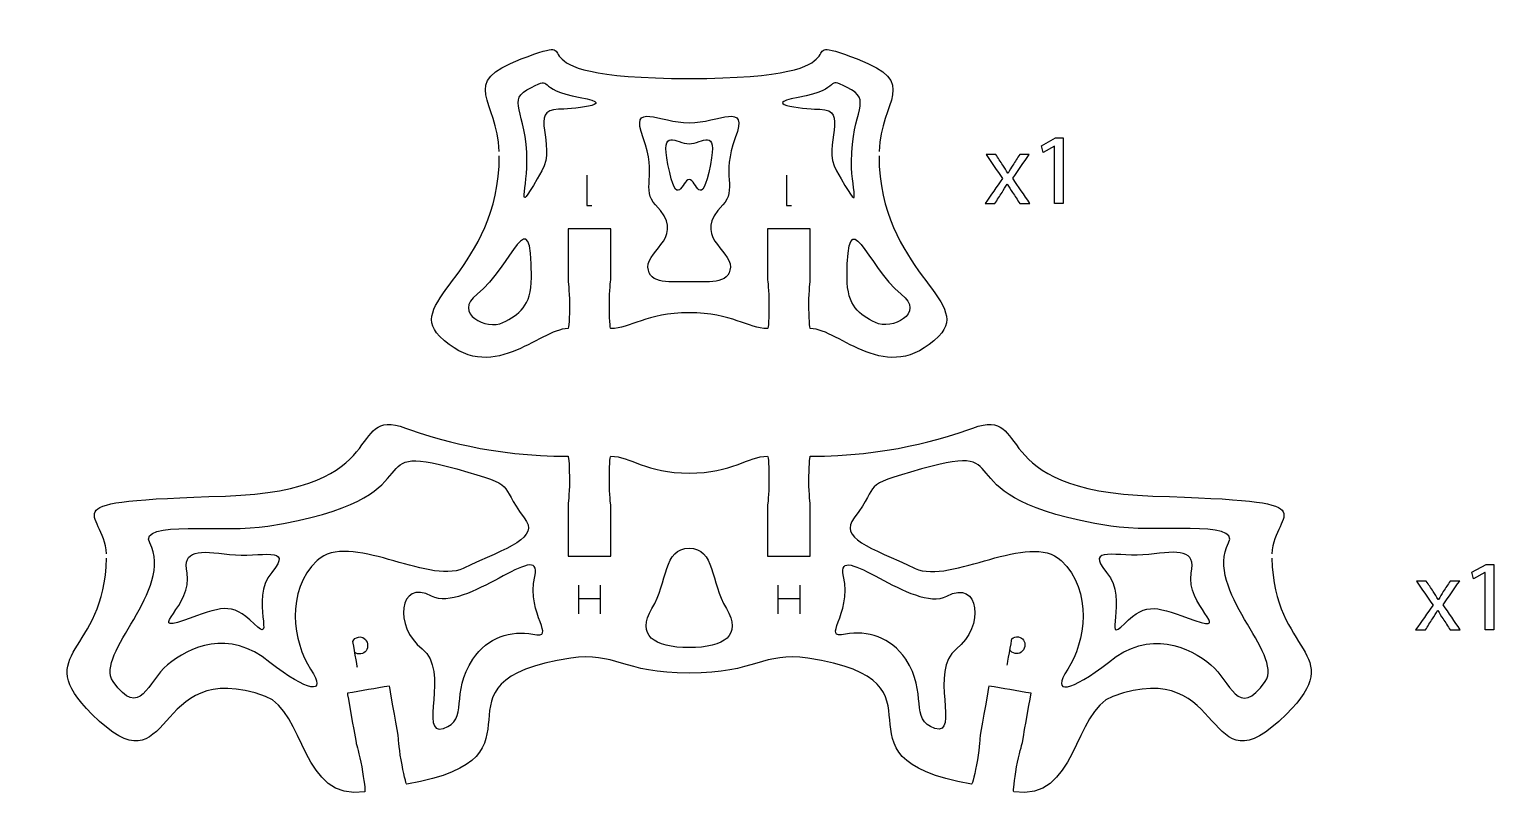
# Model space of a CAD drawing. Extents: x 0 to 1000, y 0 to 600.
# Drawn here: x 507 to 609.8, y 234.1 to 288.4 of the extents above; entities that cross this region are included whole.
import ezdxf

# ---------------------------------------------------------------- set-up
doc = ezdxf.new("R2010")
doc.units = 0
doc.header["$MEASUREMENT"] = 0
doc.layers.add('DEFAULT', color=7, linetype='CONTINUOUS')

msp = doc.modelspace()

# ---------------------------------------------------------------- linework, layer by layer
at = {"layer": 'DEFAULT', "color": 250}
for points in [[(578.95, 280.16), (578.94, 280.16), (578.14, 279.73), (578.02, 280.2), (579.02, 280.74), (579.55, 280.74), (579.55, 276.15), (578.95, 276.15)], [(609.16, 250.26), (609.14, 250.26), (608.35, 249.83), (608.23, 250.3), (609.23, 250.84), (609.76, 250.84), (609.76, 246.25), (609.16, 246.25)]]:
    msp.add_lwpolyline(points, close=True, dxfattribs=at)
for points in [[(546.13, 278.14), (546.13, 276.01), (546.49, 276.01)], [(560.13, 278.14), (560.13, 276.01), (560.5, 276.01)], [(545.56, 247.37), (545.56, 249.39)], [(547.06, 249.39), (547.06, 247.37)], [(559.56, 247.37), (559.56, 249.39)], [(561.07, 249.39), (561.07, 247.37)], [(545.56, 248.45), (547.06, 248.45)], [(559.56, 248.45), (561.07, 248.45)]]:
    msp.add_lwpolyline(points, dxfattribs=at)
at = {"layer": 'DEFAULT', "color": 1}
for points, knots in [([(539.98, 279.79), (539.89, 283.41), (537.06, 284.61), (541.53, 286.28), (547.07, 288.36), (539.4, 284.91), (553.31, 284.91), (567.22, 284.91), (559.55, 288.36), (565.1, 286.28), (569.56, 284.61), (566.74, 283.41), (566.64, 279.79)], [0, 0, 0, 0, 1, 1, 1, 2, 2, 2, 3, 3, 3, 4, 4, 4, 4]), ([(566.63, 279.49), (566.65, 271.43), (573.31, 269.34), (570.82, 266.84), (567.19, 263.21), (563.87, 267.37), (561.81, 267.37), (561.76, 267.37), (561.71, 268.15), (561.71, 269.12), (561.71, 270.08), (561.81, 270.69), (561.81, 270.87), (561.81, 272.03), (561.81, 273.2), (561.81, 274.37), (560.81, 274.37), (559.81, 274.37), (558.81, 274.37), (558.81, 273.2), (558.81, 272.03), (558.81, 270.87), (558.81, 270.69), (558.91, 270.08), (558.91, 269.12), (558.91, 268.15), (558.87, 267.37), (558.81, 267.37), (557.43, 267.37), (556.35, 268.48), (553.31, 268.48), (550.27, 268.48), (549.2, 267.37), (547.81, 267.37), (547.76, 267.37), (547.71, 268.15), (547.71, 269.12), (547.71, 270.08), (547.81, 270.69), (547.81, 270.87), (547.81, 272.03), (547.81, 273.2), (547.81, 274.37), (546.81, 274.37), (545.81, 274.37), (544.81, 274.37), (544.81, 273.2), (544.81, 272.03), (544.81, 270.87), (544.81, 270.69), (544.91, 270.08), (544.91, 269.12), (544.91, 268.15), (544.87, 267.37), (544.81, 267.37), (542.76, 267.37), (539.43, 263.21), (535.8, 266.84), (533.31, 269.34), (539.97, 271.43), (539.99, 279.49)], [0, 0, 0, 0, 1, 1, 1, 2, 2, 2, 3, 3, 3, 4, 4, 4, 13.92, 13.92, 13.92, 22.42, 22.42, 22.42, 32.34, 32.34, 32.34, 33.34, 33.34, 33.34, 34.34, 34.34, 34.34, 35.34, 35.34, 35.34, 36.34, 36.34, 36.34, 37.34, 37.34, 37.34, 38.34, 38.34, 38.34, 48.26, 48.26, 48.26, 56.76, 56.76, 56.76, 66.68, 66.68, 66.68, 67.68, 67.68, 67.68, 68.68, 68.68, 68.68, 69.68, 69.68, 69.68, 70.68, 70.68, 70.68, 70.68]), ([(512.42, 251.58), (512.28, 254.71), (507.86, 255.23), (520.78, 255.63), (532.73, 256), (529.13, 261.93), (533.41, 260.4), (535.59, 259.62), (539.46, 258.42), (544.81, 258.42), (544.86, 258.39), (544.91, 257.62), (544.91, 256.67), (544.91, 255.7), (544.81, 255.1), (544.81, 254.92), (544.81, 253.76), (544.81, 252.59), (544.81, 251.42), (545.81, 251.42), (546.81, 251.42), (547.81, 251.42), (547.81, 252.59), (547.81, 253.76), (547.81, 254.92), (547.81, 255.1), (547.71, 255.7), (547.71, 256.67), (547.71, 257.64), (547.75, 258.42), (547.81, 258.42), (549.19, 258.42), (550.27, 257.24), (553.31, 257.24), (556.35, 257.24), (557.43, 258.42), (558.81, 258.42), (558.87, 258.42), (558.91, 257.64), (558.91, 256.67), (558.91, 255.7), (558.81, 255.1), (558.81, 254.92), (558.81, 253.76), (558.81, 252.59), (558.81, 251.42), (559.81, 251.42), (560.81, 251.42), (561.81, 251.42), (561.81, 252.59), (561.81, 253.76), (561.81, 254.92), (561.81, 255.1), (561.71, 255.7), (561.71, 256.67), (561.71, 257.62), (561.76, 258.39), (561.81, 258.42), (567.16, 258.42), (571.03, 259.62), (573.21, 260.4), (577.49, 261.93), (573.89, 256), (585.84, 255.63), (598.76, 255.23), (594.34, 254.71), (594.2, 251.58)], [0, 0, 0, 0, 1, 1, 1, 2, 2, 2, 3, 3, 3, 4, 4, 4, 5, 5, 5, 14.92, 14.92, 14.92, 23.42, 23.42, 23.42, 33.34, 33.34, 33.34, 34.34, 34.34, 34.34, 35.34, 35.34, 35.34, 36.34, 36.34, 36.34, 37.34, 37.34, 37.34, 38.34, 38.34, 38.34, 39.34, 39.34, 39.34, 49.26, 49.26, 49.26, 57.76, 57.76, 57.76, 67.68, 67.68, 67.68, 68.68, 68.68, 68.68, 69.68, 69.68, 69.68, 70.68, 70.68, 70.68, 71.68, 71.68, 71.68, 72.68, 72.68, 72.68, 72.68]), ([(594.2, 251.28), (594.28, 244.52), (599.61, 244.73), (595.22, 240.34), (589.31, 234.43), (591.25, 244.57), (583.03, 241.58), (580.29, 240.59), (580.48, 234.13), (576.08, 234.9), (576.03, 234.92), (576.12, 235.69), (576.28, 236.64), (576.45, 237.59), (576.66, 238.18), (576.69, 238.35), (576.84, 239.21), (577.3, 241.8), (577.3, 241.8), (576.31, 241.97), (575.32, 242.14), (574.34, 242.31), (574.34, 242.31), (573.88, 239.73), (573.73, 238.87), (573.7, 238.7), (573.69, 238.08), (573.53, 237.13), (573.36, 236.18), (573.18, 235.42), (573.12, 235.42), (562.23, 237.34), (572.54, 242.59), (561.63, 244.26), (558.5, 244.73), (558.01, 243.21), (553.31, 243.21), (548.61, 243.21), (548.12, 244.73), (545, 244.26), (534.08, 242.59), (544.4, 237.34), (533.5, 235.42), (533.45, 235.42), (533.27, 236.18), (533.1, 237.13), (532.93, 238.08), (532.92, 238.7), (532.89, 238.87), (532.74, 239.73), (532.28, 242.31), (532.28, 242.31), (531.3, 242.14), (530.31, 241.97), (529.33, 241.8), (529.33, 241.8), (529.78, 239.21), (529.94, 238.35), (529.96, 238.18), (530.17, 237.59), (530.34, 236.64), (530.5, 235.69), (530.6, 234.92), (530.55, 234.9), (526.14, 234.13), (526.33, 240.59), (523.59, 241.58), (515.37, 244.57), (517.32, 234.43), (511.4, 240.34), (507.01, 244.73), (512.35, 244.52), (512.42, 251.28)], [0, 0, 0, 0, 1, 1, 1, 2, 2, 2, 3, 3, 3, 4, 4, 4, 5, 5, 5, 6, 6, 6, 14.507955, 14.507955, 14.507955, 15.507955, 15.507955, 15.507955, 16.507955, 16.507955, 16.507955, 17.507955, 17.507955, 17.507955, 18.507955, 18.507955, 18.507955, 19.507955, 19.507955, 19.507955, 20.507955, 20.507955, 20.507955, 21.507955, 21.507955, 21.507955, 22.507955, 22.507955, 22.507955, 23.507955, 23.507955, 23.507955, 24.507955, 24.507955, 24.507955, 33.01591, 33.01591, 33.01591, 34.01591, 34.01591, 34.01591, 35.01591, 35.01591, 35.01591, 36.01591, 36.01591, 36.01591, 37.01591, 37.01591, 37.01591, 38.01591, 38.01591, 38.01591, 39.01591, 39.01591, 39.01591, 39.01591])]:
    msp.add_open_spline(points, degree=3, knots=knots, dxfattribs=at)
at = {"layer": 'DEFAULT', "color": 3}
for points, knots in [([(542.24, 284.29), (540.34, 283.35), (541.93, 282.76), (541.93, 279.06), (541.93, 276.82), (541.04, 275.06), (542.98, 278.44), (544.04, 280.28), (541.99, 282.75), (544.15, 282.75), (544.75, 282.75), (548.63, 283.04), (545.67, 283.58), (542.41, 284.17), (543.86, 285.1), (542.24, 284.29)], [0, 0, 0, 0, 1, 1, 1, 2, 2, 2, 3, 3, 3, 4, 4, 4, 5, 5, 5, 5]), ([(564.39, 284.29), (566.28, 283.35), (564.7, 282.76), (564.7, 279.06), (564.7, 276.82), (565.58, 275.06), (563.64, 278.44), (562.59, 280.28), (564.64, 282.75), (562.47, 282.75), (561.88, 282.75), (558, 283.04), (560.95, 283.58), (564.21, 284.17), (562.77, 285.1), (564.39, 284.29)], [0, 0, 0, 0, 1, 1, 1, 2, 2, 2, 3, 3, 3, 4, 4, 4, 5, 5, 5, 5]), ([(553.31, 277.83), (553.82, 277.83), (554.13, 275.55), (554.8, 278.88), (555.34, 281.57), (554.22, 280.33), (553.31, 280.33), (552.4, 280.33), (551.28, 281.57), (551.82, 278.88), (552.49, 275.55), (552.81, 277.83), (553.31, 277.83)], [0, 0, 0, 0, 1, 1, 1, 2, 2, 2, 3, 3, 3, 4, 4, 4, 4]), ([(538.13, 244.19), (536.53, 241.82), (537.88, 239.9), (536.07, 239.34), (534.27, 238.78), (536.55, 243.4), (534.57, 244.92), (532.59, 246.43), (532.91, 249.86), (535.24, 248.61), (537.57, 247.37), (543.11, 252.76), (542.48, 250), (541.86, 247.24), (544.13, 245.6), (542.34, 245.94), (540.81, 246.22), (539.18, 245.76), (538.13, 244.19)], [0, 0, 0, 0, 1, 1, 1, 2, 2, 2, 3, 3, 3, 4, 4, 4, 5, 5, 5, 6, 6, 6, 6]), ([(568.5, 244.19), (570.09, 241.82), (568.74, 239.9), (570.55, 239.34), (572.35, 238.78), (570.08, 243.4), (572.06, 244.92), (574.04, 246.43), (573.71, 249.86), (571.38, 248.61), (569.06, 247.37), (563.51, 252.76), (564.14, 250), (564.76, 247.24), (562.49, 245.6), (564.28, 245.94), (565.81, 246.22), (567.44, 245.76), (568.5, 244.19)], [0, 0, 0, 0, 1, 1, 1, 2, 2, 2, 3, 3, 3, 4, 4, 4, 5, 5, 5, 6, 6, 6, 6]), ([(518.08, 250.23), (518.52, 248.02), (515.17, 245.99), (517.83, 246.91), (520.49, 247.82), (521.16, 248.28), (522.78, 246.68), (524.39, 245.08), (522.41, 248.34), (524.02, 250.28), (525.63, 252.22), (523.23, 251.28), (521.07, 251.54), (518.91, 251.8), (517.75, 251.89), (518.08, 250.23)], [0, 0, 0, 0, 1, 1, 1, 2, 2, 2, 3, 3, 3, 4, 4, 4, 5, 5, 5, 5]), ([(588.54, 250.23), (588.1, 248.02), (591.45, 245.99), (588.79, 246.91), (586.13, 247.82), (585.46, 248.28), (583.85, 246.68), (582.23, 245.08), (584.21, 248.34), (582.6, 250.28), (580.99, 252.22), (583.4, 251.28), (585.55, 251.54), (587.71, 251.8), (588.87, 251.89), (588.54, 250.23)], [0, 0, 0, 0, 1, 1, 1, 2, 2, 2, 3, 3, 3, 4, 4, 4, 5, 5, 5, 5])]:
    msp.add_open_spline(points, degree=3, knots=knots, dxfattribs=at)
at = {"layer": 'DEFAULT', "color": 5}
for points, knots in [([(553.31, 270.66), (554.52, 270.66), (556.16, 270.44), (556.2, 271.69), (556.24, 272.93), (553.46, 273.85), (555.67, 276.05), (556.7, 277.09), (555.54, 278.13), (556.54, 280.74), (557.53, 283.36), (555.38, 281.8), (553.31, 281.8), (551.24, 281.8), (549.09, 283.36), (550.09, 280.74), (551.08, 278.13), (549.92, 277.09), (550.95, 276.05), (553.16, 273.85), (550.38, 272.93), (550.42, 271.69), (550.46, 270.44), (552.1, 270.66), (553.31, 270.66)], [0, 0, 0, 0, 1, 1, 1, 2, 2, 2, 3, 3, 3, 4, 4, 4, 5, 5, 5, 6, 6, 6, 7, 7, 7, 8, 8, 8, 8]), ([(542.24, 270.96), (542.24, 268.91), (541.37, 268.36), (540.24, 267.8), (539.12, 267.23), (536.69, 268.43), (538.43, 269.79), (540.86, 271.68), (542.24, 276.76), (542.24, 270.96)], [0, 0, 0, 0, 1, 1, 1, 2, 2, 2, 3, 3, 3, 3]), ([(564.39, 270.96), (564.39, 268.91), (565.26, 268.36), (566.38, 267.8), (567.5, 267.23), (569.93, 268.43), (568.19, 269.79), (565.76, 271.68), (564.39, 276.76), (564.39, 270.96)], [0, 0, 0, 0, 1, 1, 1, 2, 2, 2, 3, 3, 3, 3]), ([(523.74, 253.51), (520.78, 253.04), (514.59, 253.96), (515.46, 252.34), (517.22, 249.08), (511.56, 244.55), (512.89, 242.63), (514.8, 239.89), (515.33, 242.65), (516.71, 243.79), (518.21, 245.04), (520.99, 246.37), (523.89, 243.96), (526.5, 241.93), (528, 241.61), (526.75, 243.49), (525.51, 245.37), (524.97, 248.98), (527.21, 251.1), (529.45, 253.22), (534.93, 249.39), (537.46, 250.56), (540.67, 252.04), (542.84, 252.7), (541.74, 254.11), (539.79, 256.62), (541.5, 256.25), (537, 257.53), (529.71, 259.61), (536.22, 255.5), (523.74, 253.51)], [1, 1, 1, 1, 2, 2, 2, 3, 3, 3, 4, 4, 4, 5, 5, 5, 6, 6, 6, 7, 7, 7, 8, 8, 8, 9, 9, 9, 10, 10, 10, 11, 11, 11, 11]), ([(582.89, 253.51), (585.84, 253.04), (592.03, 253.96), (591.16, 252.34), (589.4, 249.08), (595.06, 244.55), (593.73, 242.63), (591.82, 239.89), (591.29, 242.65), (589.92, 243.79), (588.41, 245.04), (585.63, 246.37), (582.73, 243.96), (580.12, 241.93), (578.62, 241.61), (579.87, 243.49), (581.11, 245.37), (581.65, 248.98), (579.41, 251.1), (577.17, 253.22), (571.69, 249.39), (569.16, 250.56), (565.95, 252.04), (563.79, 252.7), (564.88, 254.11), (566.84, 256.62), (565.12, 256.25), (569.62, 257.53), (576.91, 259.61), (570.41, 255.5), (582.89, 253.51)], [1, 1, 1, 1, 2, 2, 2, 3, 3, 3, 4, 4, 4, 5, 5, 5, 6, 6, 6, 7, 7, 7, 8, 8, 8, 9, 9, 9, 10, 10, 10, 11, 11, 11, 11]), ([(553.31, 245), (555.79, 245), (557.04, 245.88), (555.92, 247.75), (554.8, 249.61), (555.12, 251.97), (553.31, 251.97), (551.5, 251.97), (551.82, 249.61), (550.7, 247.75), (549.58, 245.88), (550.83, 245), (553.31, 245)], [0, 0, 0, 0, 1, 1, 1, 2, 2, 2, 3, 3, 3, 4, 4, 4, 4])]:
    msp.add_open_spline(points, degree=3, knots=knots, dxfattribs=at)
at = {"layer": 'DEFAULT', "color": 250}
for points, knots in [([(574.83, 279.57), (574.99, 279.32), (575.15, 279.08), (575.31, 278.83), (575.44, 278.64), (575.55, 278.46), (575.66, 278.27), (575.67, 278.27), (575.67, 278.27), (575.68, 278.27), (575.79, 278.48), (575.91, 278.66), (576.02, 278.84), (576.18, 279.08), (576.34, 279.32), (576.5, 279.57), (576.72, 279.57), (576.95, 279.57), (577.17, 279.57), (576.78, 279.02), (576.39, 278.46), (576.01, 277.91), (576.41, 277.33), (576.81, 276.74), (577.21, 276.15), (576.97, 276.15), (576.73, 276.15), (576.5, 276.15), (576.33, 276.41), (576.17, 276.66), (576, 276.92), (575.86, 277.12), (575.75, 277.31), (575.63, 277.51), (575.63, 277.51), (575.62, 277.51), (575.62, 277.51), (575.5, 277.31), (575.38, 277.12), (575.26, 276.92), (575.09, 276.66), (574.93, 276.41), (574.76, 276.15), (574.54, 276.15), (574.31, 276.15), (574.08, 276.15), (574.48, 276.73), (574.89, 277.31), (575.29, 277.89), (574.91, 278.45), (574.52, 279.01), (574.14, 279.57), (574.37, 279.57), (574.6, 279.57), (574.83, 279.57)], [1.96, 1.96, 1.96, 1.96, 4.45699, 4.45699, 4.45699, 5.45699, 5.45699, 5.45699, 5.51699, 5.51699, 5.51699, 6.51699, 6.51699, 6.51699, 8.986266, 8.986266, 8.986266, 10.887266, 10.887266, 10.887266, 16.615124, 16.615124, 16.615124, 22.663, 22.663, 22.663, 24.664, 24.664, 24.664, 27.26653, 27.26653, 27.26653, 28.26653, 28.26653, 28.26653, 28.30653, 28.30653, 28.30653, 29.30653, 29.30653, 29.30653, 31.898742, 31.898742, 31.898742, 33.838742, 33.838742, 33.838742, 39.859296, 39.859296, 39.859296, 45.624319, 45.624319, 45.624319, 47.584319, 47.584319, 47.584319, 47.584319]), ([(605.03, 249.67), (605.19, 249.42), (605.35, 249.18), (605.52, 248.93), (605.64, 248.74), (605.75, 248.56), (605.86, 248.37), (605.87, 248.37), (605.88, 248.37), (605.88, 248.37), (606, 248.58), (606.11, 248.76), (606.22, 248.94), (606.38, 249.18), (606.54, 249.42), (606.7, 249.67), (606.93, 249.67), (607.15, 249.67), (607.37, 249.67), (606.98, 249.12), (606.6, 248.57), (606.21, 248.01), (606.61, 247.43), (607.01, 246.84), (607.41, 246.25), (607.17, 246.25), (606.94, 246.25), (606.7, 246.25), (606.54, 246.51), (606.37, 246.76), (606.2, 247.02), (606.07, 247.22), (605.95, 247.41), (605.83, 247.61), (605.83, 247.61), (605.83, 247.61), (605.82, 247.61), (605.71, 247.41), (605.59, 247.22), (605.46, 247.02), (605.3, 246.76), (605.13, 246.51), (604.97, 246.25), (604.74, 246.25), (604.51, 246.25), (604.28, 246.25), (604.69, 246.83), (605.09, 247.41), (605.5, 247.99), (605.11, 248.55), (604.72, 249.11), (604.34, 249.67), (604.57, 249.67), (604.8, 249.67), (605.03, 249.67)], [0, 0, 0, 0, 2.49699, 2.49699, 2.49699, 3.49699, 3.49699, 3.49699, 3.55699, 3.55699, 3.55699, 4.55699, 4.55699, 4.55699, 7.026266, 7.026266, 7.026266, 8.927266, 8.927266, 8.927266, 14.655124, 14.655124, 14.655124, 20.703, 20.703, 20.703, 22.704, 22.704, 22.704, 25.30653, 25.30653, 25.30653, 26.30653, 26.30653, 26.30653, 26.34653, 26.34653, 26.34653, 27.34653, 27.34653, 27.34653, 29.938742, 29.938742, 29.938742, 31.878742, 31.878742, 31.878742, 37.899296, 37.899296, 37.899296, 43.664319, 43.664319, 43.664319, 45.624319, 45.624319, 45.624319, 45.624319]), ([(530.04, 243.61), (530.04, 243.61), (529.74, 245.31), (529.71, 245.44), (529.78, 245.6), (529.91, 245.7), (530.11, 245.74), (530.41, 245.79), (530.68, 245.6), (530.74, 245.26), (530.81, 244.86), (530.57, 244.62), (530.28, 244.57), (530.12, 244.54), (529.94, 244.57), (529.85, 244.67)], [0, 0, 0, 0, 1, 1, 1, 2, 2, 2, 3, 3, 3, 4, 4, 4, 5, 5, 5, 5]), ([(575.63, 243.78), (575.63, 243.78), (575.93, 245.48), (575.95, 245.61), (576.06, 245.73), (576.22, 245.79), (576.42, 245.75), (576.72, 245.7), (576.91, 245.43), (576.85, 245.09), (576.78, 244.69), (576.47, 244.54), (576.18, 244.59), (576.02, 244.62), (575.87, 244.72), (575.81, 244.84)], [0, 0, 0, 0, 1, 1, 1, 2, 2, 2, 3, 3, 3, 4, 4, 4, 5, 5, 5, 5])]:
    msp.add_open_spline(points, degree=3, knots=knots, dxfattribs=at)

doc.saveas('drawing.dxf')
